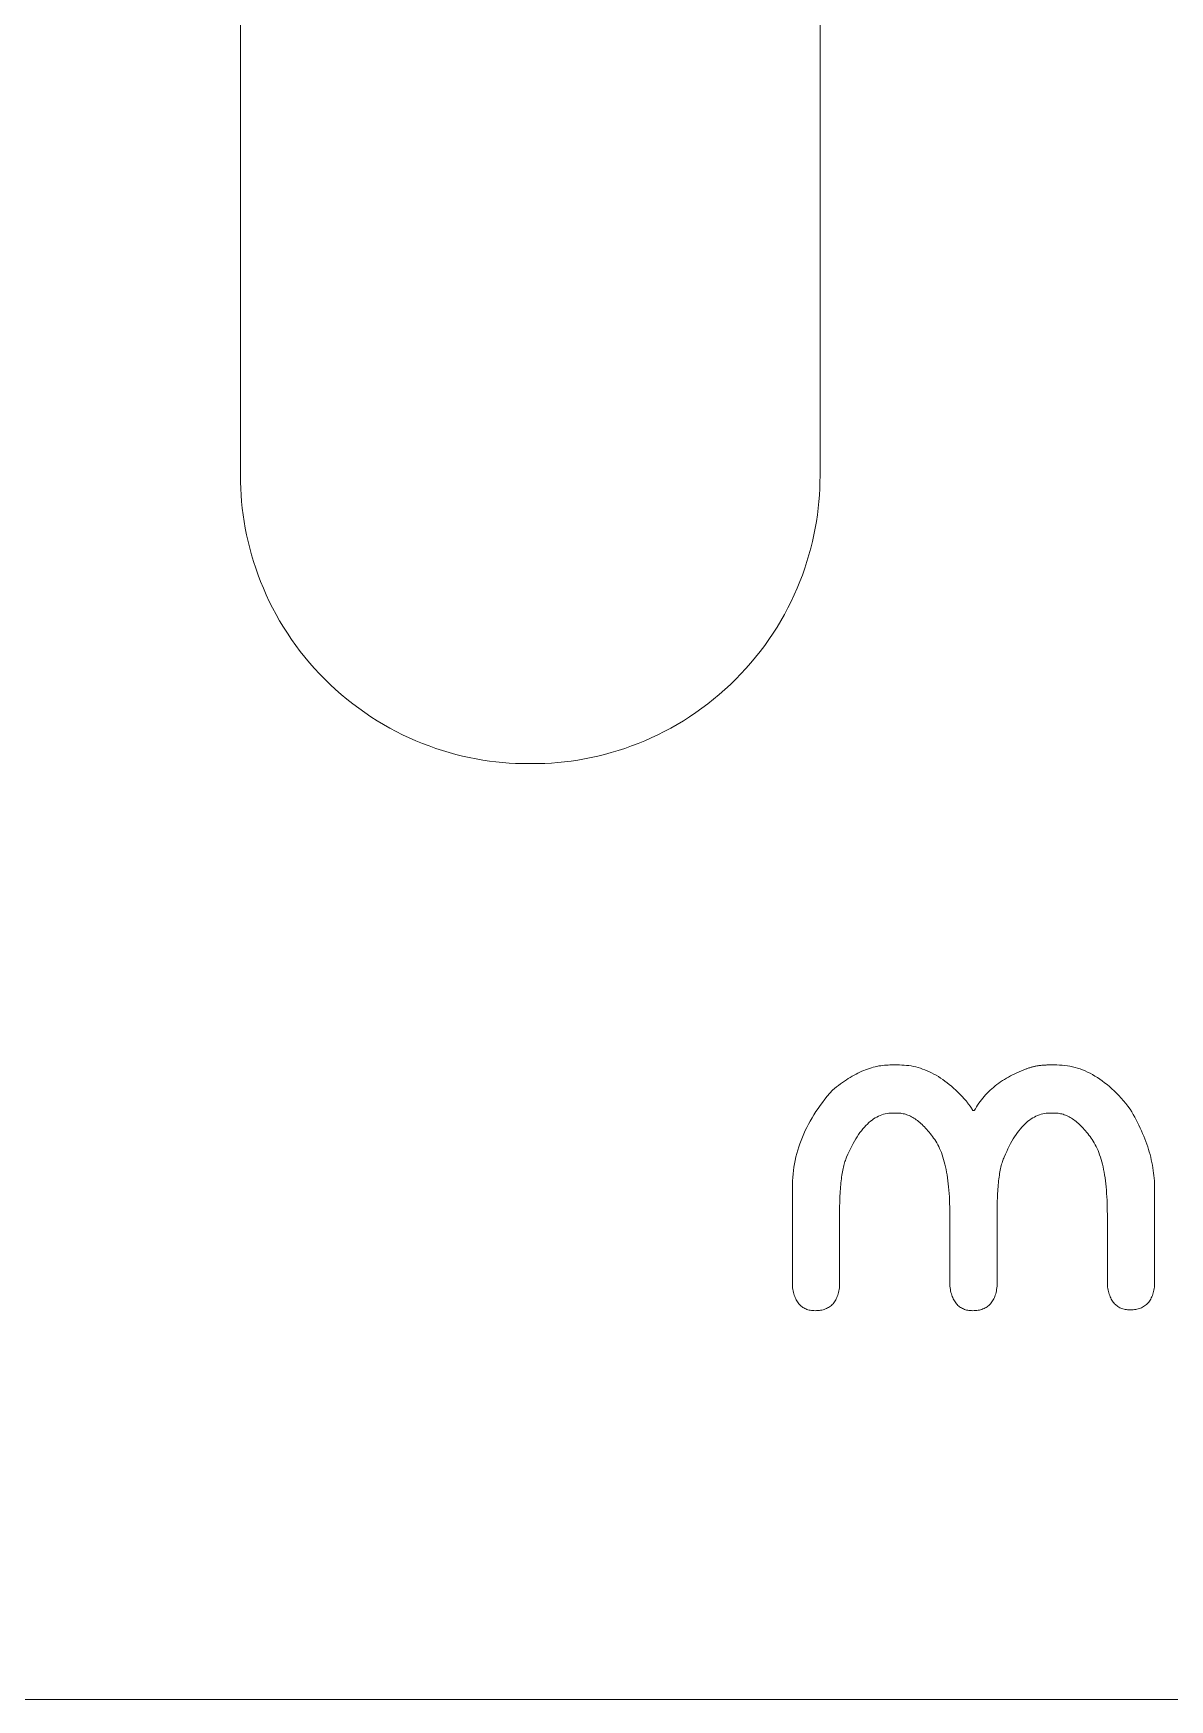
# Model space of a CAD drawing. Header units: metres. Extents: x -2538 to 7610, y -1082 to -498.
# Drawn here: x -615.8 to -576.3, y -1081.9 to -1024 of the extents above; entities that cross this region are included whole.
import ezdxf

# ---------------------------------------------------------------- set-up
doc = ezdxf.new("R2010")
doc.units = ezdxf.units.M
doc.linetypes.add('AUSGEZOGEN', pattern=[0])
doc.layers.add('Standard', color=7, linetype='AUSGEZOGEN', lineweight=25)

msp = doc.modelspace()

# ---------------------------------------------------------------- linework, layer by layer
at = {"layer": 'Standard', "color": 7, "linetype": 'AUSGEZOGEN', "lineweight": 13}
for points in [[(-1045.213, -1081.873), (-483.213, -1081.873), (-483.213, -519.873), (-1045.213, -519.873), (-1045.213, -1081.873)], [(-586.035, -1059.836), (-586.034, -1059.836), (-586.031, -1059.836), (-586.026, -1059.836), (-586.019, -1059.836), (-586.01, -1059.836), (-586.001, -1059.836), (-585.989, -1059.836), (-585.977, -1059.836), (-585.964, -1059.836), (-585.95, -1059.836), (-585.935, -1059.836), (-585.919, -1059.836), (-585.903, -1059.836), (-585.887, -1059.836), (-585.871, -1059.836), (-585.854, -1059.836), (-585.838, -1059.836), (-585.822, -1059.836), (-585.807, -1059.836), (-585.792, -1059.836), (-585.777, -1059.836), (-585.764, -1059.836), (-585.752, -1059.836), (-585.741, -1059.836), (-585.731, -1059.836), (-585.723, -1059.836), (-585.716, -1059.836), (-585.711, -1059.836), (-585.708, -1059.836), (-585.707, -1059.836), (-585.625, -1059.837), (-585.543, -1059.842), (-585.462, -1059.849), (-585.381, -1059.858), (-585.3, -1059.871), (-585.22, -1059.886), (-585.14, -1059.904), (-585.06, -1059.925), (-584.981, -1059.949), (-584.901, -1059.976), (-584.823, -1060.005), (-584.744, -1060.037), (-584.666, -1060.072), (-584.588, -1060.11), (-584.51, -1060.15), (-584.433, -1060.194), (-584.356, -1060.24), (-584.279, -1060.289), (-584.203, -1060.341), (-584.127, -1060.395), (-584.051, -1060.452), (-583.975, -1060.512), (-583.9, -1060.575), (-583.825, -1060.641), (-583.751, -1060.71), (-583.676, -1060.781), (-583.602, -1060.855), (-583.529, -1060.932), (-583.455, -1061.011), (-583.382, -1061.094), (-583.368, -1061.112), (-583.354, -1061.129), (-583.341, -1061.146), (-583.328, -1061.163), (-583.315, -1061.179), (-583.304, -1061.194), (-583.292, -1061.209), (-583.281, -1061.224), (-583.271, -1061.238), (-583.261, -1061.252), (-583.251, -1061.265), (-583.242, -1061.277), (-583.234, -1061.29), (-583.226, -1061.301), (-583.218, -1061.312), (-583.211, -1061.323), (-583.205, -1061.333), (-583.199, -1061.343), (-583.193, -1061.352), (-583.188, -1061.361), (-583.183, -1061.369), (-583.179, -1061.377), (-583.176, -1061.384), (-583.172, -1061.391), (-583.17, -1061.398), (-583.168, -1061.403), (-583.166, -1061.409), (-583.165, -1061.414), (-583.164, -1061.418), (-583.164, -1061.422), (-583.163, -1061.422), (-583.163, -1061.422), (-583.162, -1061.422), (-583.161, -1061.422), (-583.16, -1061.422), (-583.158, -1061.422), (-583.156, -1061.422), (-583.154, -1061.422), (-583.152, -1061.422), (-583.149, -1061.422), (-583.147, -1061.422), (-583.144, -1061.422), (-583.142, -1061.422), (-583.139, -1061.422), (-583.136, -1061.422), (-583.134, -1061.422), (-583.131, -1061.422), (-583.128, -1061.422), (-583.126, -1061.422), (-583.123, -1061.422), (-583.121, -1061.422), (-583.119, -1061.422), (-583.116, -1061.422), (-583.115, -1061.422), (-583.113, -1061.422), (-583.112, -1061.422), (-583.11, -1061.422), (-583.11, -1061.422), (-583.109, -1061.422), (-583.109, -1061.422), (-583.071, -1061.356), (-583.032, -1061.292), (-582.991, -1061.229), (-582.949, -1061.167), (-582.905, -1061.106), (-582.86, -1061.047), (-582.813, -1060.988), (-582.764, -1060.931), (-582.714, -1060.875), (-582.662, -1060.82), (-582.609, -1060.767), (-582.554, -1060.714), (-582.498, -1060.663), (-582.44, -1060.613), (-582.381, -1060.564), (-582.32, -1060.516), (-582.257, -1060.47), (-582.193, -1060.424), (-582.128, -1060.38), (-582.061, -1060.337), (-581.992, -1060.295), (-581.922, -1060.255), (-581.85, -1060.215), (-581.777, -1060.177), (-581.702, -1060.14), (-581.625, -1060.104), (-581.547, -1060.07), (-581.468, -1060.036), (-581.387, -1060.004), (-581.304, -1059.973), (-581.281, -1059.964), (-581.257, -1059.955), (-581.233, -1059.947), (-581.209, -1059.939), (-581.185, -1059.931), (-581.161, -1059.923), (-581.137, -1059.916), (-581.113, -1059.909), (-581.089, -1059.903), (-581.064, -1059.897), (-581.04, -1059.891), (-581.016, -1059.885), (-580.991, -1059.88), (-580.967, -1059.875), (-580.942, -1059.87), (-580.917, -1059.866), (-580.893, -1059.862), (-580.868, -1059.858), (-580.843, -1059.854), (-580.818, -1059.851), (-580.793, -1059.848), (-580.768, -1059.846), (-580.743, -1059.843), (-580.718, -1059.841), (-580.693, -1059.84), (-580.668, -1059.838), (-580.642, -1059.837), (-580.617, -1059.837), (-580.591, -1059.836), (-580.566, -1059.836), (-580.565, -1059.836), (-580.562, -1059.836), (-580.557, -1059.836), (-580.55, -1059.836), (-580.542, -1059.836), (-580.532, -1059.836), (-580.521, -1059.836), (-580.508, -1059.836), (-580.495, -1059.836), (-580.481, -1059.836), (-580.466, -1059.836), (-580.45, -1059.836), (-580.435, -1059.836), (-580.418, -1059.836), (-580.402, -1059.836), (-580.386, -1059.836), (-580.369, -1059.836), (-580.353, -1059.836), (-580.338, -1059.836), (-580.323, -1059.836), (-580.309, -1059.836), (-580.295, -1059.836), (-580.283, -1059.836), (-580.272, -1059.836), (-580.262, -1059.836), (-580.254, -1059.836), (-580.247, -1059.836), (-580.242, -1059.836), (-580.239, -1059.836), (-580.238, -1059.836), (-580.147, -1059.838), (-580.056, -1059.843), (-579.966, -1059.851), (-579.877, -1059.863), (-579.787, -1059.878), (-579.699, -1059.897), (-579.61, -1059.919), (-579.522, -1059.945), (-579.435, -1059.974), (-579.348, -1060.006), (-579.261, -1060.042), (-579.175, -1060.081), (-579.089, -1060.123), (-579.003, -1060.169), (-578.918, -1060.219), (-578.834, -1060.271), (-578.75, -1060.328), (-578.666, -1060.387), (-578.583, -1060.45), (-578.5, -1060.516), (-578.417, -1060.586), (-578.335, -1060.659), (-578.254, -1060.736), (-578.173, -1060.816), (-578.092, -1060.899), (-578.012, -1060.986), (-577.932, -1061.076), (-577.852, -1061.17), (-577.773, -1061.267), (-577.695, -1061.367), (-577.639, -1061.461), (-577.586, -1061.556), (-577.534, -1061.65), (-577.484, -1061.743), (-577.436, -1061.837), (-577.39, -1061.93), (-577.346, -1062.024), (-577.303, -1062.117), (-577.263, -1062.21), (-577.224, -1062.303), (-577.187, -1062.396), (-577.152, -1062.488), (-577.119, -1062.581), (-577.088, -1062.673), (-577.059, -1062.765), (-577.032, -1062.857), (-577.006, -1062.949), (-576.983, -1063.041), (-576.961, -1063.132), (-576.941, -1063.223), (-576.924, -1063.315), (-576.908, -1063.406), (-576.893, -1063.497), (-576.881, -1063.587), (-576.871, -1063.678), (-576.862, -1063.769), (-576.856, -1063.859), (-576.851, -1063.949), (-576.848, -1064.039), (-576.847, -1064.129), (-576.847, -1064.14), (-576.847, -1064.172), (-576.847, -1064.223), (-576.847, -1064.292), (-576.847, -1064.378), (-576.847, -1064.479), (-576.847, -1064.593), (-576.847, -1064.719), (-576.847, -1064.855), (-576.847, -1065.001), (-576.847, -1065.154), (-576.847, -1065.313), (-576.847, -1065.476), (-576.847, -1065.643), (-576.847, -1065.811), (-576.847, -1065.978), (-576.847, -1066.145), (-576.847, -1066.308), (-576.847, -1066.467), (-576.847, -1066.62), (-576.847, -1066.766), (-576.847, -1066.902), (-576.847, -1067.028), (-576.847, -1067.142), (-576.847, -1067.243), (-576.847, -1067.329), (-576.847, -1067.398), (-576.847, -1067.449), (-576.847, -1067.481), (-576.847, -1067.492), (-576.854, -1067.548), (-576.862, -1067.601), (-576.872, -1067.653), (-576.883, -1067.703), (-576.895, -1067.751), (-576.91, -1067.797), (-576.925, -1067.842), (-576.942, -1067.884), (-576.961, -1067.924), (-576.981, -1067.963), (-577.002, -1068), (-577.025, -1068.035), (-577.05, -1068.068), (-577.076, -1068.099), (-577.104, -1068.128), (-577.133, -1068.155), (-577.163, -1068.181), (-577.195, -1068.204), (-577.228, -1068.226), (-577.263, -1068.246), (-577.3, -1068.264), (-577.338, -1068.28), (-577.377, -1068.294), (-577.418, -1068.306), (-577.461, -1068.316), (-577.504, -1068.325), (-577.55, -1068.331), (-577.597, -1068.336), (-577.645, -1068.339), (-577.695, -1068.34), (-577.74, -1068.339), (-577.783, -1068.336), (-577.826, -1068.331), (-577.867, -1068.325), (-577.907, -1068.316), (-577.945, -1068.306), (-577.983, -1068.294), (-578.019, -1068.28), (-578.053, -1068.264), (-578.087, -1068.246), (-578.119, -1068.226), (-578.15, -1068.204), (-578.179, -1068.181), (-578.208, -1068.155), (-578.235, -1068.128), (-578.261, -1068.099), (-578.285, -1068.068), (-578.308, -1068.035), (-578.33, -1068), (-578.351, -1067.963), (-578.371, -1067.924), (-578.389, -1067.884), (-578.406, -1067.842), (-578.421, -1067.797), (-578.435, -1067.751), (-578.449, -1067.703), (-578.46, -1067.653), (-578.471, -1067.601), (-578.48, -1067.548), (-578.488, -1067.492), (-578.488, -1067.484), (-578.488, -1067.461), (-578.488, -1067.423), (-578.488, -1067.373), (-578.488, -1067.31), (-578.488, -1067.236), (-578.488, -1067.153), (-578.488, -1067.061), (-578.488, -1066.961), (-578.488, -1066.854), (-578.488, -1066.742), (-578.488, -1066.626), (-578.488, -1066.506), (-578.488, -1066.385), (-578.488, -1066.262), (-578.488, -1066.139), (-578.488, -1066.017), (-578.488, -1065.898), (-578.488, -1065.781), (-578.488, -1065.669), (-578.488, -1065.563), (-578.488, -1065.463), (-578.488, -1065.371), (-578.488, -1065.287), (-578.488, -1065.214), (-578.488, -1065.151), (-578.488, -1065.1), (-578.488, -1065.063), (-578.488, -1065.039), (-578.488, -1065.031), (-578.489, -1064.901), (-578.491, -1064.774), (-578.494, -1064.65), (-578.499, -1064.528), (-578.505, -1064.409), (-578.512, -1064.293), (-578.521, -1064.18), (-578.531, -1064.069), (-578.542, -1063.961), (-578.555, -1063.856), (-578.569, -1063.753), (-578.584, -1063.653), (-578.601, -1063.556), (-578.619, -1063.462), (-578.638, -1063.37), (-578.659, -1063.281), (-578.681, -1063.195), (-578.704, -1063.112), (-578.729, -1063.031), (-578.755, -1062.953), (-578.783, -1062.878), (-578.811, -1062.806), (-578.841, -1062.736), (-578.873, -1062.669), (-578.906, -1062.605), (-578.94, -1062.543), (-578.975, -1062.484), (-579.012, -1062.428), (-579.05, -1062.375), (-579.089, -1062.324), (-579.129, -1062.27), (-579.169, -1062.219), (-579.209, -1062.168), (-579.249, -1062.12), (-579.289, -1062.074), (-579.329, -1062.029), (-579.369, -1061.986), (-579.41, -1061.945), (-579.45, -1061.906), (-579.49, -1061.869), (-579.531, -1061.833), (-579.572, -1061.799), (-579.613, -1061.767), (-579.653, -1061.737), (-579.694, -1061.709), (-579.735, -1061.683), (-579.777, -1061.658), (-579.818, -1061.635), (-579.859, -1061.614), (-579.901, -1061.595), (-579.942, -1061.578), (-579.984, -1061.562), (-580.025, -1061.549), (-580.067, -1061.537), (-580.109, -1061.527), (-580.151, -1061.519), (-580.193, -1061.512), (-580.235, -1061.508), (-580.278, -1061.505), (-580.32, -1061.504), (-580.32, -1061.504), (-580.322, -1061.504), (-580.324, -1061.504), (-580.328, -1061.504), (-580.332, -1061.504), (-580.337, -1061.504), (-580.343, -1061.504), (-580.349, -1061.504), (-580.355, -1061.504), (-580.362, -1061.504), (-580.37, -1061.504), (-580.378, -1061.504), (-580.386, -1061.504), (-580.394, -1061.504), (-580.402, -1061.504), (-580.41, -1061.504), (-580.418, -1061.504), (-580.426, -1061.504), (-580.434, -1061.504), (-580.441, -1061.504), (-580.449, -1061.504), (-580.455, -1061.504), (-580.461, -1061.504), (-580.467, -1061.504), (-580.472, -1061.504), (-580.476, -1061.504), (-580.479, -1061.504), (-580.482, -1061.504), (-580.483, -1061.504), (-580.484, -1061.504), (-580.546, -1061.506), (-580.608, -1061.511), (-580.67, -1061.519), (-580.73, -1061.531), (-580.79, -1061.546), (-580.849, -1061.565), (-580.908, -1061.587), (-580.966, -1061.613), (-581.023, -1061.642), (-581.079, -1061.674), (-581.135, -1061.71), (-581.191, -1061.749), (-581.245, -1061.791), (-581.299, -1061.837), (-581.352, -1061.887), (-581.405, -1061.939), (-581.457, -1061.996), (-581.508, -1062.055), (-581.558, -1062.118), (-581.608, -1062.184), (-581.657, -1062.254), (-581.706, -1062.327), (-581.754, -1062.404), (-581.801, -1062.484), (-581.847, -1062.567), (-581.893, -1062.654), (-581.938, -1062.744), (-581.983, -1062.838), (-582.027, -1062.935), (-582.07, -1063.035), (-582.086, -1063.071), (-582.102, -1063.109), (-582.117, -1063.15), (-582.131, -1063.192), (-582.145, -1063.236), (-582.158, -1063.282), (-582.171, -1063.331), (-582.184, -1063.381), (-582.195, -1063.434), (-582.207, -1063.488), (-582.217, -1063.544), (-582.227, -1063.603), (-582.237, -1063.664), (-582.246, -1063.726), (-582.254, -1063.791), (-582.262, -1063.857), (-582.27, -1063.926), (-582.277, -1063.997), (-582.283, -1064.069), (-582.289, -1064.144), (-582.294, -1064.221), (-582.298, -1064.3), (-582.303, -1064.381), (-582.306, -1064.464), (-582.309, -1064.549), (-582.312, -1064.636), (-582.314, -1064.725), (-582.315, -1064.816), (-582.316, -1064.909), (-582.316, -1065.004), (-582.316, -1065.012), (-582.316, -1065.036), (-582.316, -1065.074), (-582.316, -1065.126), (-582.316, -1065.19), (-582.316, -1065.266), (-582.316, -1065.351), (-582.316, -1065.445), (-582.316, -1065.547), (-582.316, -1065.656), (-582.316, -1065.771), (-582.316, -1065.889), (-582.316, -1066.012), (-582.316, -1066.136), (-582.316, -1066.262), (-582.316, -1066.387), (-582.316, -1066.512), (-582.316, -1066.634), (-582.316, -1066.753), (-582.316, -1066.867), (-582.316, -1066.976), (-582.316, -1067.078), (-582.316, -1067.173), (-582.316, -1067.258), (-582.316, -1067.333), (-582.316, -1067.397), (-582.316, -1067.449), (-582.316, -1067.488), (-582.316, -1067.511), (-582.316, -1067.52), (-582.323, -1067.575), (-582.331, -1067.629), (-582.34, -1067.681), (-582.352, -1067.73), (-582.364, -1067.779), (-582.378, -1067.825), (-582.394, -1067.869), (-582.411, -1067.911), (-582.43, -1067.952), (-582.45, -1067.99), (-582.471, -1068.027), (-582.494, -1068.062), (-582.519, -1068.095), (-582.545, -1068.126), (-582.572, -1068.155), (-582.601, -1068.183), (-582.632, -1068.208), (-582.664, -1068.232), (-582.697, -1068.253), (-582.732, -1068.273), (-582.769, -1068.291), (-582.807, -1068.307), (-582.846, -1068.321), (-582.887, -1068.333), (-582.929, -1068.344), (-582.973, -1068.352), (-583.019, -1068.359), (-583.065, -1068.363), (-583.114, -1068.366), (-583.164, -1068.367), (-583.209, -1068.366), (-583.252, -1068.363), (-583.295, -1068.359), (-583.336, -1068.352), (-583.375, -1068.344), (-583.414, -1068.333), (-583.451, -1068.321), (-583.487, -1068.307), (-583.522, -1068.291), (-583.556, -1068.273), (-583.588, -1068.253), (-583.619, -1068.232), (-583.648, -1068.208), (-583.677, -1068.183), (-583.704, -1068.155), (-583.729, -1068.126), (-583.754, -1068.095), (-583.777, -1068.062), (-583.799, -1068.027), (-583.82, -1067.99), (-583.839, -1067.952), (-583.857, -1067.911), (-583.874, -1067.869), (-583.89, -1067.825), (-583.904, -1067.779), (-583.917, -1067.73), (-583.929, -1067.681), (-583.939, -1067.629), (-583.949, -1067.575), (-583.957, -1067.52), (-583.957, -1067.511), (-583.957, -1067.488), (-583.957, -1067.45), (-583.957, -1067.399), (-583.957, -1067.335), (-583.957, -1067.261), (-583.957, -1067.176), (-583.957, -1067.083), (-583.957, -1066.982), (-583.957, -1066.874), (-583.957, -1066.761), (-583.957, -1066.644), (-583.957, -1066.523), (-583.957, -1066.4), (-583.957, -1066.275), (-583.957, -1066.151), (-583.957, -1066.028), (-583.957, -1065.907), (-583.957, -1065.79), (-583.957, -1065.676), (-583.957, -1065.569), (-583.957, -1065.468), (-583.957, -1065.374), (-583.957, -1065.29), (-583.957, -1065.216), (-583.957, -1065.152), (-583.957, -1065.101), (-583.957, -1065.063), (-583.957, -1065.039), (-583.957, -1065.031), (-583.957, -1064.901), (-583.959, -1064.774), (-583.963, -1064.65), (-583.967, -1064.528), (-583.973, -1064.409), (-583.981, -1064.293), (-583.989, -1064.18), (-583.999, -1064.069), (-584.011, -1063.961), (-584.023, -1063.856), (-584.038, -1063.753), (-584.053, -1063.653), (-584.07, -1063.556), (-584.088, -1063.462), (-584.107, -1063.37), (-584.128, -1063.281), (-584.15, -1063.195), (-584.173, -1063.112), (-584.198, -1063.031), (-584.224, -1062.953), (-584.251, -1062.878), (-584.28, -1062.806), (-584.31, -1062.736), (-584.342, -1062.669), (-584.374, -1062.605), (-584.408, -1062.543), (-584.444, -1062.484), (-584.481, -1062.428), (-584.519, -1062.375), (-584.558, -1062.324), (-584.598, -1062.27), (-584.638, -1062.219), (-584.678, -1062.168), (-584.717, -1062.12), (-584.758, -1062.074), (-584.798, -1062.029), (-584.838, -1061.986), (-584.878, -1061.945), (-584.919, -1061.906), (-584.959, -1061.869), (-585, -1061.833), (-585.041, -1061.799), (-585.081, -1061.767), (-585.122, -1061.737), (-585.163, -1061.709), (-585.204, -1061.683), (-585.245, -1061.658), (-585.287, -1061.635), (-585.328, -1061.614), (-585.369, -1061.595), (-585.411, -1061.578), (-585.452, -1061.562), (-585.494, -1061.549), (-585.536, -1061.537), (-585.578, -1061.527), (-585.62, -1061.519), (-585.662, -1061.512), (-585.704, -1061.508), (-585.746, -1061.505), (-585.789, -1061.504), (-585.789, -1061.504), (-585.791, -1061.504), (-585.793, -1061.504), (-585.797, -1061.504), (-585.801, -1061.504), (-585.806, -1061.504), (-585.811, -1061.504), (-585.817, -1061.504), (-585.824, -1061.504), (-585.831, -1061.504), (-585.839, -1061.504), (-585.846, -1061.504), (-585.854, -1061.504), (-585.862, -1061.504), (-585.871, -1061.504), (-585.879, -1061.504), (-585.887, -1061.504), (-585.895, -1061.504), (-585.903, -1061.504), (-585.91, -1061.504), (-585.917, -1061.504), (-585.924, -1061.504), (-585.93, -1061.504), (-585.936, -1061.504), (-585.941, -1061.504), (-585.945, -1061.504), (-585.948, -1061.504), (-585.951, -1061.504), (-585.952, -1061.504), (-585.953, -1061.504), (-586.015, -1061.506), (-586.077, -1061.511), (-586.138, -1061.519), (-586.199, -1061.531), (-586.259, -1061.546), (-586.318, -1061.565), (-586.377, -1061.587), (-586.434, -1061.613), (-586.492, -1061.642), (-586.548, -1061.674), (-586.604, -1061.71), (-586.659, -1061.749), (-586.714, -1061.791), (-586.768, -1061.837), (-586.821, -1061.887), (-586.873, -1061.939), (-586.925, -1061.996), (-586.977, -1062.055), (-587.027, -1062.118), (-587.077, -1062.184), (-587.126, -1062.254), (-587.175, -1062.327), (-587.222, -1062.404), (-587.27, -1062.484), (-587.316, -1062.567), (-587.362, -1062.654), (-587.407, -1062.744), (-587.452, -1062.838), (-587.495, -1062.935), (-587.539, -1063.035), (-587.555, -1063.071), (-587.57, -1063.109), (-587.585, -1063.15), (-587.6, -1063.192), (-587.614, -1063.236), (-587.627, -1063.282), (-587.64, -1063.331), (-587.652, -1063.381), (-587.664, -1063.434), (-587.675, -1063.488), (-587.686, -1063.544), (-587.696, -1063.603), (-587.706, -1063.664), (-587.715, -1063.726), (-587.723, -1063.791), (-587.731, -1063.857), (-587.739, -1063.926), (-587.745, -1063.997), (-587.752, -1064.069), (-587.757, -1064.144), (-587.763, -1064.221), (-587.767, -1064.3), (-587.771, -1064.381), (-587.775, -1064.464), (-587.778, -1064.549), (-587.78, -1064.636), (-587.782, -1064.725), (-587.784, -1064.816), (-587.784, -1064.909), (-587.785, -1065.004), (-587.785, -1065.012), (-587.785, -1065.036), (-587.785, -1065.074), (-587.785, -1065.126), (-587.785, -1065.19), (-587.785, -1065.266), (-587.785, -1065.351), (-587.785, -1065.445), (-587.785, -1065.547), (-587.785, -1065.656), (-587.785, -1065.771), (-587.785, -1065.889), (-587.785, -1066.012), (-587.785, -1066.136), (-587.785, -1066.262), (-587.785, -1066.387), (-587.785, -1066.512), (-587.785, -1066.634), (-587.785, -1066.753), (-587.785, -1066.867), (-587.785, -1066.976), (-587.785, -1067.078), (-587.785, -1067.173), (-587.785, -1067.258), (-587.785, -1067.333), (-587.785, -1067.397), (-587.785, -1067.449), (-587.785, -1067.488), (-587.785, -1067.511), (-587.785, -1067.52), (-587.791, -1067.575), (-587.8, -1067.629), (-587.809, -1067.681), (-587.82, -1067.73), (-587.833, -1067.779), (-587.847, -1067.825), (-587.863, -1067.869), (-587.88, -1067.911), (-587.898, -1067.952), (-587.918, -1067.99), (-587.94, -1068.027), (-587.963, -1068.062), (-587.987, -1068.095), (-588.013, -1068.126), (-588.041, -1068.155), (-588.07, -1068.183), (-588.101, -1068.208), (-588.132, -1068.232), (-588.166, -1068.253), (-588.201, -1068.273), (-588.237, -1068.291), (-588.275, -1068.307), (-588.315, -1068.321), (-588.356, -1068.333), (-588.398, -1068.344), (-588.442, -1068.352), (-588.487, -1068.359), (-588.534, -1068.363), (-588.583, -1068.366), (-588.632, -1068.367), (-588.677, -1068.366), (-588.721, -1068.363), (-588.763, -1068.359), (-588.804, -1068.352), (-588.844, -1068.344), (-588.883, -1068.333), (-588.92, -1068.321), (-588.956, -1068.307), (-588.991, -1068.291), (-589.024, -1068.273), (-589.056, -1068.253), (-589.087, -1068.232), (-589.117, -1068.208), (-589.145, -1068.183), (-589.172, -1068.155), (-589.198, -1068.126), (-589.223, -1068.095), (-589.246, -1068.062), (-589.268, -1068.027), (-589.289, -1067.99), (-589.308, -1067.952), (-589.326, -1067.911), (-589.343, -1067.869), (-589.359, -1067.825), (-589.373, -1067.779), (-589.386, -1067.73), (-589.398, -1067.681), (-589.408, -1067.629), (-589.417, -1067.575), (-589.425, -1067.52), (-589.425, -1067.508), (-589.425, -1067.476), (-589.425, -1067.424), (-589.425, -1067.353), (-589.425, -1067.266), (-589.425, -1067.164), (-589.425, -1067.048), (-589.425, -1066.92), (-589.425, -1066.781), (-589.425, -1066.633), (-589.425, -1066.478), (-589.425, -1066.316), (-589.425, -1066.15), (-589.425, -1065.981), (-589.425, -1065.811), (-589.425, -1065.64), (-589.425, -1065.471), (-589.425, -1065.305), (-589.425, -1065.143), (-589.425, -1064.988), (-589.425, -1064.84), (-589.425, -1064.701), (-589.425, -1064.573), (-589.425, -1064.457), (-589.425, -1064.355), (-589.425, -1064.268), (-589.425, -1064.197), (-589.425, -1064.145), (-589.425, -1064.113), (-589.425, -1064.102), (-589.424, -1063.98), (-589.419, -1063.859), (-589.411, -1063.739), (-589.401, -1063.619), (-589.387, -1063.5), (-589.37, -1063.382), (-589.349, -1063.264), (-589.326, -1063.147), (-589.3, -1063.03), (-589.27, -1062.914), (-589.238, -1062.798), (-589.202, -1062.683), (-589.163, -1062.568), (-589.122, -1062.455), (-589.077, -1062.341), (-589.029, -1062.229), (-588.978, -1062.116), (-588.923, -1062.005), (-588.866, -1061.894), (-588.806, -1061.783), (-588.742, -1061.674), (-588.675, -1061.564), (-588.606, -1061.456), (-588.533, -1061.347), (-588.457, -1061.24), (-588.378, -1061.133), (-588.296, -1061.027), (-588.211, -1060.921), (-588.122, -1060.816), (-588.031, -1060.711), (-587.962, -1060.654), (-587.893, -1060.598), (-587.824, -1060.545), (-587.755, -1060.493), (-587.687, -1060.444), (-587.618, -1060.396), (-587.55, -1060.35), (-587.482, -1060.306), (-587.415, -1060.265), (-587.347, -1060.225), (-587.28, -1060.187), (-587.213, -1060.151), (-587.146, -1060.117), (-587.079, -1060.085), (-587.012, -1060.055), (-586.946, -1060.026), (-586.88, -1060), (-586.813, -1059.976), (-586.748, -1059.954), (-586.682, -1059.933), (-586.616, -1059.915), (-586.551, -1059.898), (-586.486, -1059.884), (-586.421, -1059.871), (-586.356, -1059.86), (-586.291, -1059.852), (-586.227, -1059.845), (-586.163, -1059.84), (-586.099, -1059.837), (-586.035, -1059.836)]]:
    msp.add_lwpolyline(points, close=True, dxfattribs=at)
msp.add_lwpolyline([(-608.588, -952.262), (-608.588, -1039.373), (-608.585, -1039.595), (-608.578, -1039.819), (-608.565, -1040.045), (-608.547, -1040.272), (-608.524, -1040.501), (-608.495, -1040.73), (-608.461, -1040.961), (-608.421, -1041.193), (-608.375, -1041.426), (-608.323, -1041.658), (-608.265, -1041.892), (-608.202, -1042.125), (-608.132, -1042.358), (-608.056, -1042.591), (-607.974, -1042.823), (-607.886, -1043.054), (-607.791, -1043.285), (-607.69, -1043.513), (-607.584, -1043.741), (-607.471, -1043.966), (-607.351, -1044.19), (-607.226, -1044.411), (-607.095, -1044.63), (-606.958, -1044.846), (-606.815, -1045.058), (-606.666, -1045.268), (-606.511, -1045.474), (-606.351, -1045.676), (-606.186, -1045.875), (-606.015, -1046.069), (-605.839, -1046.259), (-605.659, -1046.444), (-605.473, -1046.625), (-605.283, -1046.801), (-605.089, -1046.972), (-604.891, -1047.137), (-604.688, -1047.297), (-604.482, -1047.451), (-604.273, -1047.6), (-604.06, -1047.743), (-603.844, -1047.881), (-603.625, -1048.012), (-603.404, -1048.137), (-603.181, -1048.256), (-602.955, -1048.369), (-602.728, -1048.476), (-602.499, -1048.577), (-602.269, -1048.671), (-602.037, -1048.76), (-601.805, -1048.842), (-601.572, -1048.918), (-601.339, -1048.987), (-601.106, -1049.051), (-600.873, -1049.109), (-600.64, -1049.161), (-600.407, -1049.206), (-600.176, -1049.247), (-599.945, -1049.281), (-599.715, -1049.31), (-599.486, -1049.333), (-599.259, -1049.351), (-599.033, -1049.363), (-598.81, -1049.371), (-598.588, -1049.373), (-598.463, -1049.373), (-598.241, -1049.371), (-598.017, -1049.363), (-597.791, -1049.351), (-597.564, -1049.333), (-597.336, -1049.31), (-597.106, -1049.281), (-596.875, -1049.247), (-596.643, -1049.206), (-596.411, -1049.161), (-596.178, -1049.109), (-595.944, -1049.051), (-595.711, -1048.987), (-595.478, -1048.918), (-595.245, -1048.842), (-595.013, -1048.76), (-594.782, -1048.671), (-594.551, -1048.577), (-594.323, -1048.476), (-594.095, -1048.369), (-593.87, -1048.256), (-593.646, -1048.137), (-593.425, -1048.012), (-593.206, -1047.881), (-592.991, -1047.743), (-592.778, -1047.6), (-592.568, -1047.451), (-592.362, -1047.297), (-592.16, -1047.137), (-591.961, -1046.972), (-591.767, -1046.801), (-591.577, -1046.625), (-591.392, -1046.444), (-591.211, -1046.259), (-591.035, -1046.069), (-590.865, -1045.875), (-590.699, -1045.676), (-590.539, -1045.474), (-590.385, -1045.268), (-590.236, -1045.058), (-590.093, -1044.846), (-589.955, -1044.63), (-589.824, -1044.411), (-589.699, -1044.19), (-589.58, -1043.966), (-589.467, -1043.741), (-589.36, -1043.513), (-589.259, -1043.285), (-589.165, -1043.054), (-589.077, -1042.823), (-588.994, -1042.591), (-588.918, -1042.358), (-588.849, -1042.125), (-588.785, -1041.892), (-588.727, -1041.658), (-588.675, -1041.426), (-588.63, -1041.193), (-588.59, -1040.961), (-588.555, -1040.73), (-588.526, -1040.501), (-588.503, -1040.272), (-588.485, -1040.045), (-588.473, -1039.819), (-588.465, -1039.595), (-588.463, -1039.373), (-588.463, -1039.373), (-588.463, -952.262)], dxfattribs=at)

doc.saveas('drawing.dxf')
